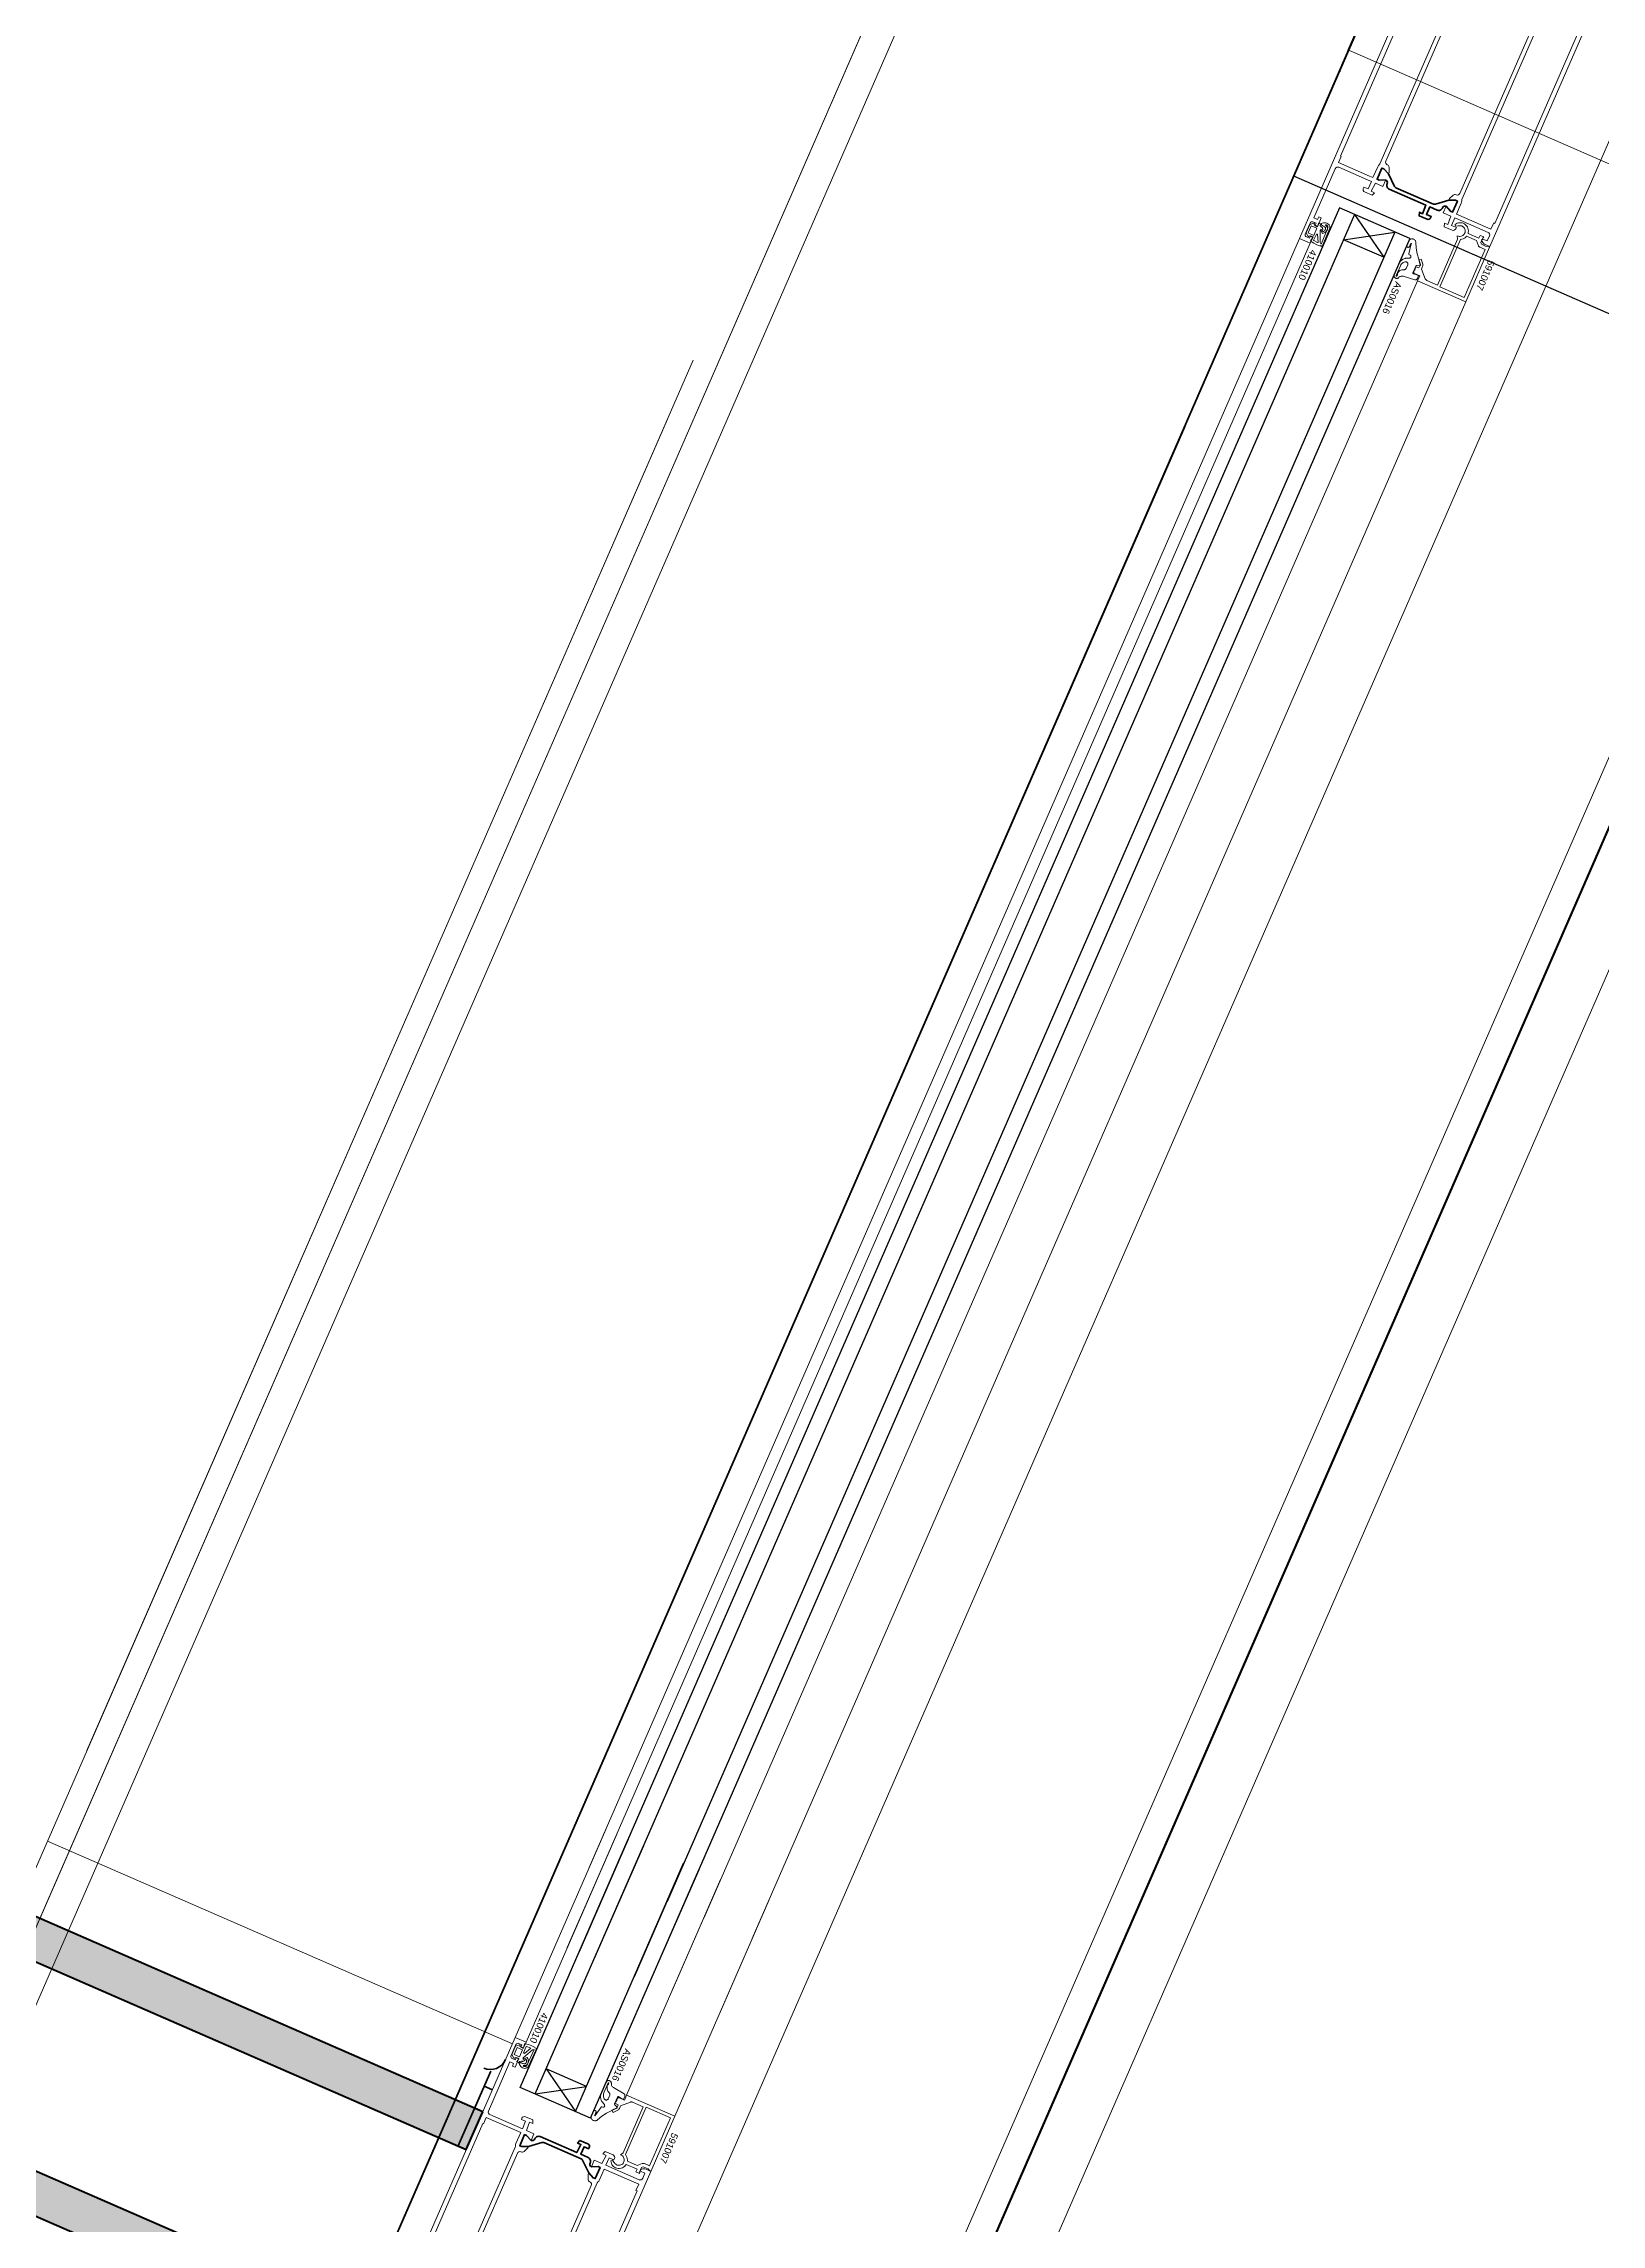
# Model space of a CAD drawing. Header units: millimetres. Extents: x -37281 to 954596, y -59787 to 956680.
# Drawn here: x 872816 to 873383, y -7704 to -6910 of the extents above; entities that cross this region are included whole.
import ezdxf
from ezdxf.enums import TextEntityAlignment as Align

# ---------------------------------------------------------------- set-up
doc = ezdxf.new("R2010")
doc.units = ezdxf.units.MM
doc.header["$MEASUREMENT"] = 0
doc.linetypes.add('Dot & Dashed', pattern=[670.277762, 352.777767, -176.388884, 0, -141.111112])
doc.linetypes.add('Double Dashed', pattern=[1093.611073, 529.166651, -211.666656, 141.111112, -211.666656])
for name, color, linetype, lineweight in [('0_Pen_No__2', 8, 'Continuous', 15), ('0_Pen_No__5', 7, 'Continuous', 25), ('0_Pen_No__6', 7, 'Continuous', 35), ('0_Pen_No__7', 7, 'Continuous', 35), ('0_Pen_No__9', 7, 'Continuous', 13), ('New_A-20-M_Floor_Slab_Pen_No__89', 8, 'Continuous', 20), ('New_A-20-M_Roof_Pen_No__93', 8, 'Continuous', 13), ('New_A-25-M_Curtain_Wall_Pen_No__90', 8, 'Continuous', 20), ('New_A-25-M_Wall_Ext_Pen_No__87', 8, 'Continuous', 20), ('New_ArchiCAD Windows_Pen_No__1', 7, 'Continuous', 13), ('New_ArchiCAD Windows_Pen_No__3', 7, 'Continuous', 18), ('New_ArchiCAD Zone Stamps_Pen_No__9', 7, 'Continuous', 13)]:
    doc.layers.add(name, color=color, linetype=linetype, lineweight=lineweight)
for name, color, linetype, lineweight, true_color in [('0_Pen_No__241', 7, 'Continuous', 13, 0xc30c20), ('0_Pen_No__40', 7, 'Continuous', 35, 0x2a2a2a), ('A-15-MG_Structural_Grid_Pen_No__163', 7, 'Continuous', 0, 0x750077), ('A-25-M_Wall_Int_Pen_No__107', 7, 'Continuous', 15, 0xa6a6a6), ('A-25-M_Wall_Int_Pen_No__27', 7, 'Continuous', 50, 0x2a2a2a), ('New_A-15-MG_Structural_Grid_Phase_2_Pen_No__222', 7, 'Continuous', 13, 0x65af33), ('New_A-25-M_Curtain_Wall_Pen_No__69', 7, 'Continuous', 20, 0x606060), ('New_A-35-M_FFE-Zone_Pen_No__74', 7, 'Continuous', 20, 0x606060), ('New_ArchiCAD Windows_Pen_No__23', 7, 'Continuous', 30, 0x2a2a2a)]:
    doc.layers.add(name, color=color, linetype=linetype, lineweight=lineweight, true_color=true_color)
for name, color, linetype in [('A-15-MG_Structural_Grid', 7, 'Continuous'), ('A-25-M_Wall_Int', 7, 'Continuous'), ('New_A-15-MG_Structural_Grid_Phase_2', 7, 'Continuous'), ('New_A-20-M_Floor_Slab', 7, 'Continuous'), ('New_A-20-M_Roof', 7, 'Continuous'), ('New_A-25-M_Curtain_Wall', 7, 'Continuous'), ('New_A-25-M_Wall_Ext', 7, 'Continuous'), ('New_A-35-M_FFE-Zone', 7, 'Continuous'), ('New_ArchiCAD Windows', 7, 'Continuous')]:
    doc.layers.add(name, color=color, linetype=linetype)
doc.styles.add('GENERATED_STYLE_2', font='')
doc.styles.add('GENERATED_STYLE_3', font='')
doc.styles.add('GENERATED_STYLE_4', font='')
doc.styles.get('GENERATED_STYLE_2').set_extended_font_data('Arial', bold=True)
doc.styles.get('GENERATED_STYLE_3').set_extended_font_data('Arial')
doc.styles.get('GENERATED_STYLE_4').set_extended_font_data('Swis721 BT')

# ---------------------------------------------------------------- blocks, each defined once
blk = doc.blocks.new('Wall_243_2', base_point=(874395.1, -4631.3))
at = {"layer": 'New_A-25-M_Wall_Ext_Pen_No__87', "linetype": 'Continuous', "flags": 128}
for points in [[(874303.43, -4591.33), (866444.97, -22613.27)], [(866536.64, -22653.24), (874395.1, -4631.3)]]:
    blk.add_lwpolyline(points, dxfattribs=at)
blk = doc.blocks.new('Wall_245_2', base_point=(874285.09, -4632.6))
at = {"layer": 'New_A-25-M_Wall_Ext_Pen_No__87', "linetype": 'Continuous', "flags": 128}
for points in [[(874133.84, -4566.65), (872224.02, -8946.49)], [(869174.27, -16353.33), (874285.09, -4632.6)]]:
    blk.add_lwpolyline(points, dxfattribs=at)
blk = doc.blocks.new('Single Office_INB 2115_77_2', base_point=(872360.27, -4933.21))
at = {"layer": 'New_A-35-M_FFE-Zone_Pen_No__74', "linetype": 'Continuous'}
blk.add_line((872814.28, -7592.83), (874151.79, -4525.48), dxfattribs=at)
at = {"layer": 'New_ArchiCAD Zone Stamps_Pen_No__9'}
for tag, height, style, p in [('ROOM_NAME', 250, 'GENERATED_STYLE_2', (870650.23, -3992.94)), ('zoneNameLine2', 250, 'GENERATED_STYLE_2', (870461.8, -4425.07)), ('ROOM_NUMBER', 200, 'GENERATED_STYLE_3', (870273.37, -4845.78)), ('measuredAreaCode', 200, 'GENERATED_STYLE_3', (870116.34, -5205.89)), ('DUMMY_649', 200, 'GENERATED_STYLE_3', (870423.74, -5339.93)), ('DUMMY_650', 200, 'GENERATED_STYLE_3', (870913.08, -5553.31)), ('DUMMY_651', 133.33, 'GENERATED_STYLE_3', (871192.37, -5659.86))]:
    blk.add_attdef(tag, text='', height=height, rotation=336.44041, dxfattribs=dict(at, style=style)).set_placement(p, align=Align.TOP_LEFT)
blk = doc.blocks.new('Slab_14_2', base_point=(829422.85, -33019.01))
at = {"layer": 'New_A-20-M_Floor_Slab_Pen_No__89', "linetype": 'Continuous', "flags": 128}
blk.add_lwpolyline([(875235.59, -26822.78), (866165.91, -22867.95), (874174.16, -4502.51), (868527.24, -2040.17), (868435.45, -2000.14), (866447.92, -6558.18), (861160.52, -4252.62), (853558.92, -11326.43), (853176.07, -10915.01), (829422.85, -33019.01)], dxfattribs=at)
blk = doc.blocks.new('Slab_18_2', base_point=(875235.59, -26822.78))
at = {"layer": 'New_A-20-M_Floor_Slab_Pen_No__89', "linetype": 'Continuous', "flags": 128}
blk.add_lwpolyline([(875235.59, -26822.78), (866165.91, -22867.95), (874174.16, -4502.51), (883243.83, -8457.33)], close=True, dxfattribs=at)
blk = doc.blocks.new('Double Window 19_7')
at = {"layer": 'New_ArchiCAD Windows_Pen_No__1', "linetype": 'Continuous'}
for p, q in [((-700, -0.5), (-700, 0)), ((-700, -190), (-700, -0.5))]:
    blk.add_line(p, q, dxfattribs=at)
at = {"layer": 'New_ArchiCAD Windows_Pen_No__23', "linetype": 'Continuous'}
blk.add_line((-700, 0), (-625, 0), dxfattribs=at)
blk = doc.blocks.new('Triple Window 19_2')
at = {"layer": 'New_ArchiCAD Windows_Pen_No__1', "linetype": 'Continuous'}
for p, q in [((-1175, -0.5), (-1175, 0)), ((-1175, -190), (-1175, -0.5))]:
    blk.add_line(p, q, dxfattribs=at)
at = {"layer": 'New_ArchiCAD Windows_Pen_No__23', "linetype": 'Continuous'}
for p, q in [((-1175, 0), (-1125, 0)), ((-1125, 0), (-1125, -190))]:
    blk.add_line(p, q, dxfattribs=at)
at = {"layer": 'New_ArchiCAD Windows_Pen_No__3', "linetype": 'Continuous'}
for p, q in [((-1175, 165), (1175, 165)), ((-1125, 0), (-268, 0)), ((-268, -190), (-1125, -190)), ((-1175, -200), (1175, -200))]:
    blk.add_line(p, q, dxfattribs=at)
blk = doc.blocks.new('Wall_353_2', base_point=(874468.42, -4712.54))
at = {"layer": 'New_ArchiCAD Windows', "color": 251, "linetype": 'Continuous', "lineweight": 20, "true_color": 0x606060, "zscale": 1000, "rotation": 66.44041158399281}
blk.add_blockref('Double Window 19_7', (873570.9, -6270.46), dxfattribs=at)
at = {"layer": 'New_ArchiCAD Windows', "color": 251, "linetype": 'Continuous', "lineweight": 20, "true_color": 0x606060, "xscale": -1, "zscale": 1000, "rotation": 66.44041158399281}
blk.add_blockref('Triple Window 19_2', (872821.46, -7989.17), dxfattribs=at)
blk = doc.blocks.new('Wall_451_2', base_point=(872806.32, -7589.36))
at = {"layer": 'A-25-M_Wall_Int_Pen_No__107', "linetype": 'Continuous'}
blk.add_hatch(color=256, dxfattribs=at).paths.add_polyline_path([(872800.32, -7603.11), (872969.73, -7676.98), (872975.73, -7663.23), (872806.32, -7589.36)])
at = {"layer": 'A-25-M_Wall_Int_Pen_No__27', "linetype": 'Continuous', "flags": 128}
for points in [[(872975.73, -7663.23), (872806.32, -7589.36)], [(872800.32, -7603.11), (872969.73, -7676.98)], [(872969.73, -7676.98), (872975.73, -7663.23)]]:
    blk.add_lwpolyline(points, dxfattribs=at)
blk = doc.blocks.new('Wall_452_2', base_point=(872766.35, -7681.02))
at = {"layer": 'A-25-M_Wall_Int_Pen_No__107', "linetype": 'Continuous'}
blk.add_hatch(color=256, dxfattribs=at).paths.add_polyline_path([(872766.35, -7681.02), (872935.76, -7754.89), (872941.75, -7741.14), (872772.34, -7667.27)])
at = {"layer": 'A-25-M_Wall_Int_Pen_No__27', "linetype": 'Continuous', "flags": 128}
for points in [[(872772.34, -7667.27), (872766.35, -7681.02)], [(872941.75, -7741.14), (872772.34, -7667.27)], [(872766.35, -7681.02), (872935.76, -7754.89)], [(872935.76, -7754.89), (872941.75, -7741.14)]]:
    blk.add_lwpolyline(points, dxfattribs=at)
blk = doc.blocks.new('Morph_2_2', base_point=(864302.5, 0))
at = {"layer": 'New_A-20-M_Roof_Pen_No__93', "linetype": 'Continuous', "flags": 128}
blk.add_lwpolyline([(866367.03, -22792.01), (874315.32, -4564.06)], dxfattribs=at)
blk = doc.blocks.new('Standard grid marker')
at = {"layer": 'A-15-MG_Structural_Grid_Pen_No__163', "linetype": 'Double Dashed'}
for p, q in [((1000, 0), (29725.95, 0)), ((29725.95, 0), (30725.95, 0))]:
    blk.add_line(p, q, dxfattribs=at)
blk.add_point((29725.95, 0), dxfattribs=at)
blk.add_point((29725.95, 0), dxfattribs=at)
at = {"layer": 'A-15-MG_Structural_Grid_Pen_No__163', "style": 'GENERATED_STYLE_4'}
for tag, p in [('AC_MarkerText_1_0', (-500, 41.18)), ('AC_MarkerText_1_1', (31225.95, 41.18))]:
    blk.add_attdef(tag, text='', height=350, rotation=90, dxfattribs=at).set_placement(p, align=Align.MIDDLE_CENTER)
blk = doc.blocks.new('Beam_8_2', base_point=(874303.43, -4591.33))
at = {"layer": 'New_A-25-M_Curtain_Wall_Pen_No__69', "linetype": 'Dot & Dashed'}
blk.add_line((874303.43, -4591.33), (866444.97, -22613.27), dxfattribs=at)
at = {"layer": 'New_A-25-M_Curtain_Wall_Pen_No__90', "linetype": 'Continuous'}
for p, q in [((874303.43, -4591.33), (866444.97, -22613.27)), ((874505.7, -4679.52), (866647.24, -22701.46))]:
    blk.add_line(p, q, dxfattribs=at)
blk = doc.blocks.new('Standard grid marker_19')
at = {"layer": 'New_A-15-MG_Structural_Grid_Phase_2_Pen_No__222', "linetype": 'Double Dashed'}
blk.add_line((948.58, 0), (36650.52, 0), dxfattribs=at)
at = {"layer": 'New_A-15-MG_Structural_Grid_Phase_2_Pen_No__222', "style": 'GENERATED_STYLE_4'}
for tag, p in [('AC_MarkerText_1_0', (-500, -588.26)), ('AC_MarkerText_1_1', (38099.1, -588.26))]:
    blk.add_attdef(tag, text='', height=350, rotation=90, dxfattribs=at).set_placement(p, align=Align.MIDDLE_CENTER)

msp = doc.modelspace()

# ---------------------------------------------------------------- linework, layer by layer
at = {"layer": '0_Pen_No__2', "linetype": 'Continuous', "flags": 128}
for points in [[(873338.07, -6876.3), (873304.81, -6952.57, 0.414214), (873305.33, -6953.88), (873305.38, -6953.9, -0.294108), (873305.98, -6954.81), (873306.01, -6956.58), (873305.73, -6957.22), (873304.11, -6955.42), (873303.38, -6955.1), (873301.62, -6959.14), (873302.35, -6959.46), (873304.77, -6959.42), (873303.73, -6961.8), (873300.98, -6960.6), (873299.46, -6963.54), (873300.66, -6964.06), (873299.78, -6964.99), (873297.07, -6963.81, -0.414214), (873296.56, -6962.49), (873296.76, -6962.03), (873298.31, -6962.71), (873299.51, -6959.96), (873298.1, -6959.35), (873287.69, -6954.81, 0.414214), (873286.37, -6955.33), (873278.58, -6973.2), (873279.95, -6973.8), (873280.35, -6972.88), (873281.27, -6973.28), (873279.87, -6976.49), (873278.95, -6976.09), (873279.35, -6975.17), (873278.25, -6974.69, 0.414214), (873277.2, -6975.11), (873275.44, -6979.14, 0.414214), (873275.86, -6980.19), (873276.96, -6980.67), (873277.36, -6979.76), (873278.27, -6980.16), (873277.27, -6982.45), (873273.33, -6980.73), (873337.28, -6834.07)], [(873365.02, -6888.05), (873331.76, -6964.32, -0.414214), (873330.45, -6964.83), (873330.39, -6964.81, 0.294108), (873329.33, -6964.99), (873328.01, -6966.17), (873327.73, -6966.81), (873330.14, -6966.78), (873330.88, -6967.1), (873329.12, -6971.13), (873328.39, -6970.81), (873326.77, -6969.01), (873325.73, -6971.4), (873328.48, -6972.6), (873327.36, -6975.71), (873326.17, -6975.19), (873326.09, -6976.46), (873328.97, -6977.72, 0.414214), (873330.29, -6977.2), (873330.49, -6976.74), (873328.75, -6975.98), (873329.95, -6973.23), (873330.84, -6973.63), (873342.05, -6978.51, -0.414214), (873342.56, -6979.83), (873341.76, -6981.66), (873340.11, -6980.94), (873339.71, -6981.33), (873339.92, -6981.85, 0.198912), (873340.98, -6982.96), (873342.72, -6983.71), (873386.69, -6882.88)], [(873332.45, -6966.98, -0.112281), (873332.54, -6966.54), (873367.18, -6887.11, -0.112281), (873367.44, -6886.75, 0.112281), (873367.98, -6886.02), (873369.72, -6882.03), (873382.27, -6887.5), (873381.28, -6889.8), (873381.73, -6890), (873344.56, -6975.24), (873344.1, -6975.04), (873343.1, -6977.34), (873331.42, -6972.24)], [(873331.42, -6972.24), (873330.55, -6971.86), (873332.28, -6967.87, 0.112281), (873332.45, -6966.98)], [(872923.59, -7782.79), (872987.54, -7636.13), (872991.49, -7637.85), (872990.49, -7640.14), (872989.57, -7639.74), (872989.97, -7638.83), (872988.87, -7638.35, 0.414214), (872987.82, -7638.76), (872986.06, -7642.79, 0.414214), (872986.47, -7643.85), (872987.57, -7644.33), (872987.97, -7643.41), (872988.89, -7643.81), (872987.49, -7647.02), (872986.57, -7646.62), (872986.97, -7645.7), (872985.6, -7645.1), (872977.8, -7662.98, 0.414214), (872978.32, -7664.29), (872990.14, -7669.45), (872991.34, -7666.7), (872989.78, -7666.02), (872989.98, -7665.56, -0.414214), (872991.3, -7665.04), (872994, -7666.22), (872993.92, -7667.5), (872992.73, -7666.97), (872991.61, -7670.09), (872994.36, -7671.29), (872993.32, -7673.67), (872991.7, -7671.87), (872990.97, -7671.55), (872989.21, -7675.59), (872989.95, -7675.91), (872992.36, -7675.87), (872992.08, -7676.51), (872990.76, -7677.7, -0.294108), (872989.7, -7677.87), (872989.64, -7677.85, 0.414214), (872988.33, -7678.37), (872955.07, -7754.63, 0.414214)], [(872992.98, -7785.78), (873036.95, -7684.95), (873035.21, -7684.19, 0.198912), (873033.68, -7684.16), (873033.15, -7684.37), (873033.14, -7684.92), (873034.79, -7685.64), (873033.99, -7687.48, -0.414214), (873032.68, -7687.99), (873020.58, -7682.72), (873021.78, -7679.97), (873023.52, -7680.73), (873023.72, -7680.27, 0.414214), (873023.2, -7678.95), (873020.31, -7677.69), (873019.43, -7678.62), (873020.63, -7679.14), (873019.11, -7682.08), (873016.36, -7680.88), (873015.32, -7683.26), (873017.74, -7683.23), (873018.47, -7683.54), (873016.71, -7687.58), (873015.98, -7687.26), (873014.36, -7685.46), (873014.08, -7686.1), (873014.11, -7687.88, 0.294108), (873014.71, -7688.78), (873014.76, -7688.8, -0.414214), (873015.28, -7690.12), (872982.02, -7766.38, -0.414214)], [(872982.71, -7769.04, -0.112281), (872982.8, -7768.61), (873017.44, -7689.17, -0.112281), (873017.7, -7688.81, 0.112281), (873018.24, -7688.08), (873019.98, -7684.09), (873032.53, -7689.57), (873031.54, -7691.86), (873031.99, -7692.06), (872994.82, -7777.31), (872994.36, -7777.11), (872993.36, -7779.4), (872981.68, -7774.31)]]:
    msp.add_lwpolyline(points, format="xyb", dxfattribs=at)
for points in [[(873298.78, -6958.01), (873300.11, -6958.59), (873301.85, -6954.6, -0.112281), (873302.39, -6953.87, 0.112281), (873302.65, -6953.51), (873337.29, -6874.07, 0.112281), (873337.38, -6873.64, -0.112281), (873337.55, -6872.75), (873339.28, -6868.76), (873326.73, -6863.28), (873325.73, -6865.57), (873325.45, -6865.45), (873288.28, -6950.7), (873288.55, -6950.82), (873287.55, -6953.11)], [(872949.04, -7760.07), (872950.37, -7760.65), (872952.11, -7756.67, -0.112281), (872952.65, -7755.93, 0.112281), (872952.91, -7755.58), (872987.55, -7676.14, 0.112281), (872987.64, -7675.7, -0.112281), (872987.81, -7674.81), (872989.54, -7670.82), (872976.99, -7665.35), (872975.99, -7667.64), (872975.71, -7667.52), (872938.54, -7752.77), (872938.81, -7752.89), (872937.82, -7755.18)]]:
    msp.add_lwpolyline(points, format="xyb", close=True, dxfattribs=at)
for points in [[(873330.2, -6976.22), (873330, -6975.69), (873330.37, -6975.42), (873330.78, -6975.21), (873331.22, -6975.07), (873331.67, -6974.99), (873332.13, -6974.99), (873332.58, -6975.05), (873333.02, -6975.19), (873333.47, -6975.43), (873333.88, -6975.74), (873334.22, -6976.11), (873334.5, -6976.54), (873334.71, -6977.01), (873334.84, -6977.5), (873334.88, -6978.01), (873334.84, -6978.52), (873334.78, -6978.9), (873338.73, -6980.62), (873339.17, -6979.61), (873340.45, -6980.17), (873340.29, -6980.54), (873340.11, -6980.46), (873339.35, -6982.2), (873339.61, -6982.86), (873341.4, -6983.64), (873342.31, -6983.53), (873342.62, -6983.95), (873333.94, -7003.84), (873316.35, -6996.17), (873317.14, -6994.34), (873315.04, -6993.42), (873314.98, -6992.53), (873315.12, -6992.43), (873315.23, -6992.32), (873315.33, -6992.19), (873315.4, -6992.04), (873315.45, -6991.89), (873315.48, -6991.72), (873315.47, -6991.56), (873315.44, -6991.4), (873315.85, -6991.05), (873316.86, -6991.49), (873317.32, -6990.43), (873316.76, -6988.52), (873317.71, -6988.23), (873318.18, -6989.8), (873318.24, -6990.07), (873318.26, -6990.35), (873318.24, -6990.63), (873318.18, -6990.9), (873318.09, -6991.17), (873317.78, -6991.89), (873319.18, -6995.45), (873319.25, -6995.59), (873319.34, -6995.72), (873319.45, -6995.84), (873319.58, -6995.93), (873319.72, -6996), (873323.64, -6997.71)], [(873323.64, -6997.71), (873330.95, -6980.94), (873330.82, -6979.78), (873331.25, -6979.9), (873331.58, -6979.97), (873331.91, -6979.97), (873332.24, -6979.92), (873332.56, -6979.82), (873332.85, -6979.66), (873333.11, -6979.46), (873333.34, -6979.21), (873333.51, -6978.93), (873333.64, -6978.62), (873333.71, -6978.29), (873333.73, -6977.96), (873333.69, -6977.63), (873333.6, -6977.31), (873333.45, -6977.01), (873333.25, -6976.74), (873333.01, -6976.51), (873332.73, -6976.33), (873332.43, -6976.19), (873332.11, -6976.11), (873331.78, -6976.08), (873331.44, -6976.11), (873331.12, -6976.19), (873330.2, -6976.22)], [(873022.94, -7680.88), (873022.41, -7681.09), (873022.47, -7681.54), (873022.59, -7681.98), (873022.79, -7682.4), (873023.04, -7682.78), (873023.35, -7683.12), (873023.7, -7683.41), (873024.1, -7683.64), (873024.58, -7683.81), (873025.09, -7683.89), (873025.6, -7683.89), (873026.1, -7683.81), (873026.58, -7683.64), (873027.03, -7683.4), (873027.43, -7683.09), (873027.78, -7682.71), (873028.02, -7682.41), (873031.96, -7684.13), (873031.52, -7685.13), (873032.81, -7685.69), (873032.97, -7685.33), (873032.78, -7685.25), (873033.54, -7683.51), (873034.2, -7683.25), (873035.99, -7684.03), (873036.54, -7684.77), (873037.05, -7684.71), (873045.73, -7664.82), (873028.13, -7657.14), (873027.33, -7658.98), (873025.22, -7658.06), (873024.53, -7658.63), (873024.55, -7658.79), (873024.55, -7658.95), (873024.52, -7659.11), (873024.46, -7659.26), (873024.38, -7659.41), (873024.28, -7659.53), (873024.16, -7659.64), (873024.02, -7659.73), (873024.04, -7660.27), (873025.05, -7660.71), (873024.59, -7661.76), (873022.8, -7662.65), (873023.24, -7663.55), (873024.71, -7662.82), (873024.95, -7662.68), (873025.16, -7662.51), (873025.36, -7662.3), (873025.52, -7662.08), (873025.65, -7661.83), (873025.96, -7661.11), (873029.53, -7659.71), (873029.68, -7659.66), (873029.84, -7659.64), (873029.99, -7659.65), (873030.15, -7659.68), (873030.3, -7659.73), (873034.22, -7661.44)], [(873034.22, -7661.44), (873026.91, -7678.21), (873025.97, -7678.9), (873026.35, -7679.13), (873026.62, -7679.33), (873026.85, -7679.57), (873027.04, -7679.85), (873027.18, -7680.15), (873027.26, -7680.47), (873027.29, -7680.8), (873027.26, -7681.14), (873027.18, -7681.46), (873027.04, -7681.76), (873026.85, -7682.04), (873026.62, -7682.28), (873026.35, -7682.47), (873026.05, -7682.62), (873025.73, -7682.71), (873025.4, -7682.75), (873025.06, -7682.73), (873024.74, -7682.66), (873024.43, -7682.53), (873024.15, -7682.35), (873023.9, -7682.12), (873023.7, -7681.86), (873023.54, -7681.56), (873022.94, -7680.88)]]:
    msp.add_lwpolyline(points, dxfattribs=at)
for points in [[(873324.43, -6998.39), (873333.32, -7002.26), (873340.96, -6984.76), (873339.05, -6983.92), (873338.91, -6983.85), (873338.79, -6983.76), (873338.68, -6983.64), (873338.59, -6983.51), (873338.52, -6983.37), (873337.79, -6981.52), (873334.21, -6979.96), (873333.85, -6980.34), (873333.44, -6980.65), (873332.97, -6980.89), (873332.48, -6981.05), (873331.96, -6981.12)], [(873035.26, -7661.56), (873044.15, -7665.44), (873036.51, -7682.95), (873034.6, -7682.11), (873034.46, -7682.06), (873034.3, -7682.04), (873034.14, -7682.03), (873033.99, -7682.05), (873033.84, -7682.1), (873031.99, -7682.83), (873028.4, -7681.27), (873028.44, -7680.75), (873028.39, -7680.23), (873028.25, -7679.73), (873028.02, -7679.25), (873027.73, -7678.83)]]:
    msp.add_lwpolyline(points, close=True, dxfattribs=at)
at = {"layer": '0_Pen_No__241', "linetype": 'Continuous'}
msp.add_line((872817.11, -7564.61), (872986.52, -7638.48), dxfattribs=at)
at = {"layer": '0_Pen_No__40', "linetype": 'Continuous'}
for p, q in [((874037.86, -5700.74), (866899.19, -22071.98)), ((872978.61, -7648.45), (872966.62, -7675.95)), ((872979.21, -7655.25), (872976.21, -7653.95))]:
    msp.add_line(p, q, dxfattribs=at)
msp.add_arc((872978.5, -7641.85), 6, 246.44041, 336.44041, dxfattribs=at)
at = {"layer": '0_Pen_No__5', "linetype": 'Continuous'}
for p, q in [((873287.88, -6969.62), (873022.69, -7577.78)), ((873293.38, -6972.02), (873028.19, -7580.18)), ((873313.55, -6980.81), (873287.88, -6969.62)), ((873293.38, -6972.02), (873304.05, -6987.58)), ((873308.05, -6978.41), (873042.86, -7586.58)), ((873313.55, -6980.81), (873048.36, -7588.98)), ((873289.39, -6981.19), (873308.05, -6978.41)), ((873304.05, -6987.58), (873289.39, -6981.19)), ((872989.31, -7654.35), (873028.74, -7563.93)), ((872994.81, -7656.75), (873034.24, -7566.32)), ((873028.74, -7563.93), (873010.72, -7605.24)), ((873034.24, -7566.32), (873016.22, -7607.63)), ((873009.47, -7663.15), (873048.9, -7572.72)), ((873014.97, -7665.55), (873054.4, -7575.12)), ((873048.9, -7572.72), (873030.89, -7614.03)), ((873054.4, -7575.12), (873036.39, -7616.43)), ((873013.47, -7653.98), (872998.8, -7647.59)), ((872998.8, -7647.59), (873009.47, -7663.15)), ((873014.97, -7665.55), (872989.31, -7654.35)), ((872994.81, -7656.75), (873013.47, -7653.98))]:
    msp.add_line(p, q, dxfattribs=at)
at = {"layer": '0_Pen_No__6', "linetype": 'Continuous', "flags": 128}
for points in [[(873305.29, -6960.74, 0.414214), (873304.77, -6959.42), (873302.35, -6959.46), (873301.62, -6959.14), (873303.38, -6955.1), (873304.11, -6955.42), (873305.74, -6957.2), (873307.99, -6961.77, 0.176327), (873308.49, -6962.24), (873322.17, -6968.21, 0.176327), (873322.85, -6968.25), (873327.74, -6966.79), (873330.14, -6966.78), (873330.88, -6967.1), (873329.12, -6971.13), (873328.39, -6970.81), (873326.77, -6969.01, 0.414214), (873325.45, -6969.53), (873325.41, -6969.62, -0.414214), (873323.44, -6970.4), (873320.78, -6969.24), (873319.58, -6971.99), (873321.32, -6972.75), (873321.12, -6973.21, -0.414214), (873319.81, -6973.72), (873316.92, -6972.46), (873317, -6971.19), (873318.2, -6971.71), (873319.31, -6968.6), (873306.02, -6962.8, -0.414214), (873305.25, -6960.83)], [(873014.35, -7685.48), (873015.98, -7687.26), (873016.71, -7687.58), (873018.47, -7683.54), (873017.74, -7683.23), (873015.32, -7683.26, -0.414214), (873014.8, -7681.95), (873014.84, -7681.85, 0.414214), (873014.07, -7679.88), (873011.41, -7678.72), (873012.61, -7675.97), (873014.35, -7676.73), (873014.55, -7676.27, 0.414214), (873014.03, -7674.96), (873011.15, -7673.7), (873010.27, -7674.62), (873011.46, -7675.14), (873009.94, -7678.08), (872996.65, -7672.29, 0.414214), (872994.68, -7673.06), (872994.64, -7673.15, -0.414214), (872993.32, -7673.67), (872991.7, -7671.87), (872990.97, -7671.55), (872989.21, -7675.59), (872989.95, -7675.91), (872992.35, -7675.89), (872997.24, -7674.43, -0.176327), (872997.92, -7674.47), (873011.6, -7680.44, -0.176327), (873012.1, -7680.91)]]:
    msp.add_lwpolyline(points, format="xyb", close=True, dxfattribs=at)
at = {"layer": '0_Pen_No__9', "linetype": 'Continuous'}
for p, q in [((873273.33, -6980.73), (873014.54, -7574.23)), ((873277.27, -6982.45), (873018.48, -7575.95)), ((873316.35, -6996.17), (873056.34, -7592.45)), ((873333.94, -7003.84), (873073.94, -7600.13)), ((872987.54, -7636.13), (873020.58, -7560.37)), ((872991.49, -7637.85), (873024.52, -7562.09)), ((873024.52, -7562.09), (873006.51, -7603.4)), ((873028.13, -7657.14), (873062.38, -7578.6)), ((873062.38, -7578.6), (873044.37, -7619.91)), ((873045.73, -7664.82), (873079.98, -7586.27)), ((873079.98, -7586.27), (873061.96, -7627.58))]:
    msp.add_line(p, q, dxfattribs=at)
at = {"layer": '0_Pen_No__9', "linetype": 'Continuous', "flags": 128}
for points in [[(873284.28, -6977.18), (873281.87, -6983.06), (873281.59, -6983.62), (873281.03, -6983.35), (873280.96, -6983.51), (873280.79, -6983.46), (873279.64, -6983.05), (873278.55, -6982.5), (873277.55, -6981.82), (873277.32, -6981.64), (873278.22, -6980.35), (873276.91, -6979.78), (873276.79, -6980.06), (873276.43, -6980.07), (873275.75, -6978.7), (873277.08, -6975.63), (873278.55, -6975.2), (873278.79, -6975.47), (873278.67, -6975.75), (873279.98, -6976.32), (873280.22, -6975.21), (873281, -6975.37), (873280.87, -6976), (873281.22, -6976.51), (873281.34, -6976.56), (873281.44, -6976.62), (873281.53, -6976.7), (873281.61, -6976.79), (873281.67, -6976.89), (873281.72, -6977), (873281.75, -6977.12), (873281.79, -6977.29), (873281.81, -6977.47), (873281.79, -6977.65), (873281.75, -6977.82), (873281.68, -6977.99), (873281.93, -6978.27), (873282.13, -6978.18), (873282.32, -6978.05), (873282.49, -6977.9), (873282.63, -6977.73), (873282.74, -6977.53), (873282.82, -6977.32), (873282.84, -6977.18), (873282.84, -6977.05), (873282.81, -6976.92), (873282.76, -6976.79), (873282.68, -6976.68), (873282.59, -6976.58), (873282.49, -6976.49), (873282.31, -6976.34), (873282.11, -6976.21), (873281.89, -6976.11), (873281.66, -6976.05), (873281.42, -6976.02), (873281.23, -6975.31), (873281.62, -6975.15), (873282.03, -6975.05), (873282.44, -6975.02), (873282.86, -6975.07), (873283.26, -6975.18), (873283.64, -6975.37), (873283.98, -6975.61), (873284.13, -6975.8), (873284.25, -6976.01), (873284.34, -6976.24), (873284.38, -6976.47), (873284.39, -6976.71), (873284.36, -6976.95)], [(873281.38, -6982.54), (873283.69, -6976.82), (873283.7, -6976.68), (873283.69, -6976.53), (873283.66, -6976.39), (873283.6, -6976.26), (873283.53, -6976.13), (873283.43, -6976.02), (873283.32, -6975.93), (873283.19, -6975.86), (873283.06, -6975.81), (873282.92, -6975.78), (873282.85, -6975.93), (873283.04, -6976.08), (873283.2, -6976.26), (873283.33, -6976.45), (873283.43, -6976.67), (873283.49, -6976.9), (873283.51, -6977.14), (873283.49, -6977.37), (873283.36, -6977.71), (873283.18, -6978.02), (873282.96, -6978.3), (873282.69, -6978.53), (873282.38, -6978.72), (873282.05, -6978.86), (873281.7, -6978.95), (873281.08, -6977.83), (873281.3, -6977.61), (873281.19, -6977.31), (873280.84, -6977.79), (873280.9, -6982.25), (873281.12, -6982.72), (873281.31, -6982.71)], [(873278.51, -6979.61), (873276.49, -6978.73), (873277.61, -6976.16), (873279.63, -6977.04)], [(873278.6, -6981.47), (873278.49, -6981.4), (873279.48, -6979.14), (873279.86, -6979.2), (873280.1, -6982.27), (873279.87, -6982.17)], [(873315.4, -6995.82), (873315.53, -6995.83), (873315.66, -6995.82), (873315.79, -6995.79), (873315.91, -6995.73), (873316.02, -6995.66), (873316.12, -6995.57), (873316.2, -6995.47), (873316.27, -6995.35), (873316.62, -6994.54), (873316.63, -6994.5), (873316.64, -6994.45), (873316.64, -6994.39), (873316.63, -6994.34), (873316.62, -6994.3), (873316.59, -6994.25), (873316.56, -6994.21), (873316.52, -6994.18), (873316.48, -6994.15), (873316.43, -6994.14), (873314.86, -6993.66), (873314.81, -6993.65), (873314.77, -6993.62), (873314.73, -6993.59), (873314.7, -6993.55), (873314.67, -6993.5), (873314.66, -6993.46), (873314.65, -6993.41), (873314.65, -6993.36), (873314.65, -6993.31), (873314.67, -6993.26), (873315.74, -6990.79), (873315.77, -6990.75), (873315.79, -6990.71), (873315.83, -6990.68), (873315.86, -6990.66), (873315.9, -6990.63), (873315.95, -6990.62), (873315.99, -6990.61), (873316.04, -6990.61), (873317.11, -6990.68), (873317.16, -6990.68), (873317.21, -6990.67), (873317.25, -6990.65), (873317.3, -6990.63), (873317.33, -6990.59), (873317.37, -6990.56), (873317.39, -6990.51), (873317.41, -6990.47), (873317.42, -6990.42), (873317.42, -6990.37), (873317.42, -6990.32), (873317.4, -6990.27), (873316.81, -6988.34), (873316.18, -6986.35), (873315.83, -6984.3), (873315.77, -6982.21), (873315.74, -6981.98), (873315.66, -6981.75), (873315.55, -6981.54), (873315.41, -6981.35), (873315.23, -6981.18), (873315.03, -6981.05), (873314.81, -6980.96), (873314.58, -6980.91), (873314.34, -6980.89), (873314.1, -6980.92), (873313.87, -6980.99), (873313.66, -6981.09), (873313.46, -6981.23), (873313.29, -6981.4), (873312.47, -6983.29), (873312.44, -6983.37), (873312.43, -6983.45), (873312.43, -6983.53), (873312.44, -6983.62), (873312.47, -6983.69), (873312.51, -6983.77), (873312.56, -6983.83), (873312.62, -6983.89), (873312.69, -6983.93), (873312.77, -6983.96), (873312.85, -6983.98), (873312.93, -6983.99), (873313.01, -6983.98), (873313.09, -6983.96), (873313.17, -6983.93), (873313.24, -6983.89), (873313.3, -6983.83), (873313.35, -6983.76), (873313.39, -6983.69), (873313.81, -6982.72), (873313.83, -6982.68), (873313.86, -6982.64), (873313.89, -6982.6), (873313.93, -6982.57), (873313.97, -6982.55), (873314.02, -6982.54), (873314.07, -6982.53), (873314.08, -6982.57), (873314.09, -6982.62), (873314.09, -6982.67), (873314.08, -6982.71), (873313.2, -6986.38), (873313.19, -6986.46), (873313.22, -6986.53), (873313.24, -6986.57), (873313.26, -6986.61), (873313.3, -6986.64), (873313.33, -6986.67), (873313.38, -6986.69), (873313.66, -6986.82), (873313.74, -6986.86), (873313.8, -6986.91), (873313.86, -6986.98), (873313.91, -6987.05), (873313.94, -6987.13), (873313.96, -6987.22), (873313.96, -6987.31), (873313.95, -6987.39), (873313.92, -6987.48), (873313.88, -6987.55), (873313.82, -6987.62), (873313.76, -6987.68), (873313.51, -6987.86), (873313.47, -6987.89), (873313.43, -6987.9), (873313.38, -6987.92), (873313.34, -6987.92), (873311.91, -6987.98), (873311.84, -6987.99), (873311.77, -6988.01), (873311.45, -6988.12), (873310.99, -6988.31), (873310.57, -6988.59), (873310.2, -6988.93), (873309.89, -6989.32), (873309.65, -6989.76), (873307.85, -6993.88), (873307.8, -6994.04), (873307.77, -6994.2), (873307.77, -6994.37), (873307.8, -6994.53), (873307.85, -6994.69), (873307.93, -6994.84), (873308.04, -6994.97), (873308.16, -6995.08), (873308.3, -6995.17), (873308.45, -6995.23), (873308.61, -6995.27), (873308.78, -6995.28), (873308.94, -6995.27), (873309.1, -6995.23), (873309.26, -6995.16), (873309.39, -6995.06), (873309.51, -6994.95), (873309.69, -6994.78), (873309.89, -6994.65), (873310.11, -6994.54), (873310.34, -6994.48), (873310.58, -6994.45), (873310.83, -6994.46), (873311.06, -6994.51)], [(873312.77, -6990.36), (873312.81, -6990.23), (873312.84, -6990.09), (873312.83, -6989.96), (873312.81, -6989.83), (873312.76, -6989.7), (873312.7, -6989.58), (873312.61, -6989.48), (873312.51, -6989.39), (873312.39, -6989.32), (873312.27, -6989.27), (873312.13, -6989.24), (873312, -6989.24), (873311.86, -6989.26), (873311.49, -6989.37), (873311.14, -6989.54), (873310.82, -6989.77), (873310.53, -6990.04), (873310.3, -6990.35), (873310.11, -6990.7), (873308.56, -6994.25), (873308.56, -6994.27), (873308.55, -6994.3), (873308.55, -6994.32), (873308.56, -6994.35), (873308.56, -6994.37), (873308.58, -6994.39), (873308.59, -6994.41), (873308.61, -6994.43), (873308.63, -6994.44), (873308.65, -6994.45), (873308.68, -6994.46), (873308.7, -6994.46), (873308.73, -6994.46), (873308.75, -6994.45), (873308.77, -6994.44), (873308.79, -6994.43), (873308.81, -6994.41), (873308.83, -6994.39), (873308.84, -6994.37), (873308.99, -6994.03), (873309, -6993.99), (873309.01, -6993.94), (873309.01, -6993.9), (873309, -6993.85), (873308.99, -6993.81), (873308.97, -6993.77), (873308.95, -6993.73), (873308.92, -6993.69), (873308.95, -6993.61), (873309.13, -6993.27), (873309.36, -6992.96), (873309.63, -6992.7), (873309.95, -6992.47), (873310.29, -6992.3), (873310.66, -6992.18), (873311.04, -6992.12), (873311.42, -6992.12), (873311.54, -6992.12), (873311.66, -6992.1), (873311.78, -6992.06), (873311.89, -6992), (873311.99, -6991.93), (873312.08, -6991.85), (873312.15, -6991.75), (873312.21, -6991.64)], [(872992.4, -7646.57), (872995.06, -7640.81), (872995.28, -7640.22), (872994.7, -7639.99), (872994.77, -7639.83), (872994.62, -7639.74), (872993.54, -7639.17), (872992.4, -7638.75), (872991.21, -7638.48), (872990.93, -7638.44), (872990.6, -7639.97), (872989.28, -7639.4), (872989.4, -7639.12), (872989.16, -7638.85), (872987.7, -7639.28), (872986.36, -7642.35), (872987.04, -7643.72), (872987.4, -7643.71), (872987.52, -7643.43), (872988.84, -7644), (872988.19, -7644.94), (872988.84, -7645.4), (872989.21, -7644.88), (872989.83, -7644.78), (872989.93, -7644.84), (872990.05, -7644.87), (872990.17, -7644.89), (872990.29, -7644.88), (872990.4, -7644.86), (872990.52, -7644.82), (872990.62, -7644.76), (872990.78, -7644.67), (872990.92, -7644.56), (872991.04, -7644.43), (872991.14, -7644.28), (872991.22, -7644.11), (872991.59, -7644.1), (872991.66, -7644.32), (872991.7, -7644.54), (872991.7, -7644.77), (872991.67, -7644.99), (872991.6, -7645.21), (872991.5, -7645.41), (872991.42, -7645.51), (872991.31, -7645.6), (872991.2, -7645.67), (872991.07, -7645.72), (872990.94, -7645.74), (872990.8, -7645.75), (872990.67, -7645.73), (872990.43, -7645.7), (872990.2, -7645.64), (872989.98, -7645.54), (872989.78, -7645.42), (872989.6, -7645.26), (872988.95, -7645.61), (872989.09, -7646), (872989.3, -7646.37), (872989.56, -7646.69), (872989.88, -7646.97), (872990.24, -7647.18), (872990.63, -7647.34), (872991.04, -7647.42), (872991.28, -7647.4), (872991.52, -7647.35), (872991.74, -7647.25), (872991.94, -7647.13), (872992.12, -7646.97), (872992.28, -7646.78)], [(872990.25, -7640.69), (872988.23, -7639.81), (872987.11, -7642.38), (872989.13, -7643.26)], [(872994.34, -7640.8), (872991.73, -7646.38), (872991.63, -7646.49), (872991.52, -7646.58), (872991.39, -7646.65), (872991.26, -7646.7), (872991.11, -7646.73), (872990.97, -7646.74), (872990.82, -7646.72), (872990.68, -7646.67), (872990.55, -7646.61), (872990.44, -7646.53), (872990.51, -7646.37), (872990.74, -7646.41), (872990.98, -7646.41), (872991.22, -7646.37), (872991.44, -7646.29), (872991.65, -7646.18), (872991.84, -7646.03), (872992, -7645.86), (872992.16, -7645.54), (872992.26, -7645.2), (872992.31, -7644.84), (872992.3, -7644.48), (872992.23, -7644.13), (872992.11, -7643.79), (872991.93, -7643.48), (872990.7, -7643.78), (872990.68, -7644.1), (872990.39, -7644.22), (872990.5, -7643.63), (872993.8, -7640.64), (872994.3, -7640.49), (872994.42, -7640.63)], [(872991.67, -7639.49), (872991.55, -7639.46), (872990.56, -7641.72), (872990.87, -7641.96), (872993.28, -7640.04), (872993.05, -7639.94)], [(873027.22, -7656.69), (873027.32, -7656.78), (873027.4, -7656.88), (873027.47, -7657), (873027.51, -7657.13), (873027.54, -7657.26), (873027.54, -7657.39), (873027.51, -7657.52), (873027.47, -7657.65), (873027.12, -7658.45), (873027.1, -7658.5), (873027.07, -7658.54), (873027.03, -7658.57), (873026.99, -7658.6), (873026.94, -7658.62), (873026.89, -7658.63), (873026.84, -7658.63), (873026.79, -7658.63), (873026.74, -7658.61), (873026.69, -7658.59), (873025.28, -7657.76), (873025.23, -7657.74), (873025.19, -7657.72), (873025.14, -7657.72), (873025.08, -7657.72), (873025.04, -7657.73), (873024.99, -7657.75), (873024.95, -7657.78), (873024.91, -7657.81), (873024.88, -7657.85), (873024.85, -7657.9), (873023.78, -7660.36), (873023.76, -7660.41), (873023.75, -7660.45), (873023.75, -7660.5), (873023.76, -7660.54), (873023.77, -7660.59), (873023.79, -7660.63), (873023.82, -7660.67), (873023.85, -7660.7), (873024.62, -7661.44), (873024.65, -7661.48), (873024.68, -7661.52), (873024.7, -7661.57), (873024.71, -7661.61), (873024.71, -7661.66), (873024.71, -7661.71), (873024.7, -7661.76), (873024.67, -7661.81), (873024.65, -7661.85), (873024.61, -7661.88), (873024.57, -7661.91), (873024.52, -7661.94), (873022.71, -7662.81), (873020.82, -7663.7), (873019.08, -7664.85), (873017.51, -7666.22), (873017.31, -7666.36), (873017.1, -7666.46), (873016.87, -7666.52), (873016.63, -7666.54), (873016.39, -7666.53), (873016.16, -7666.47), (873015.94, -7666.37), (873015.74, -7666.24), (873015.57, -7666.07), (873015.42, -7665.88), (873015.32, -7665.66), (873015.25, -7665.43), (873015.22, -7665.2), (873015.23, -7664.96), (873016.05, -7663.07), (873016.09, -7663), (873016.14, -7662.93), (873016.2, -7662.87), (873016.27, -7662.83), (873016.35, -7662.8), (873016.43, -7662.77), (873016.51, -7662.77), (873016.59, -7662.77), (873016.67, -7662.79), (873016.75, -7662.83), (873016.82, -7662.87), (873016.88, -7662.93), (873016.93, -7662.99), (873016.97, -7663.07), (873017, -7663.14), (873017.01, -7663.23), (873017.01, -7663.31), (873017, -7663.39), (873016.97, -7663.47), (873016.55, -7664.44), (873016.53, -7664.49), (873016.52, -7664.53), (873016.52, -7664.58), (873016.52, -7664.63), (873016.53, -7664.67), (873016.55, -7664.72), (873016.58, -7664.76), (873016.62, -7664.74), (873016.66, -7664.71), (873016.7, -7664.68), (873016.73, -7664.64), (873018.81, -7661.51), (873018.87, -7661.44), (873018.93, -7661.41), (873018.98, -7661.4), (873019.02, -7661.39), (873019.07, -7661.39), (873019.12, -7661.4), (873019.16, -7661.42), (873019.45, -7661.54), (873019.53, -7661.57), (873019.62, -7661.58), (873019.7, -7661.58), (873019.79, -7661.56), (873019.87, -7661.53), (873019.94, -7661.49), (873020.01, -7661.43), (873020.06, -7661.36), (873020.1, -7661.28), (873020.13, -7661.2), (873020.15, -7661.11), (873020.14, -7661.03), (873020.11, -7660.72), (873020.1, -7660.67), (873020.09, -7660.63), (873020.06, -7660.59), (873020.04, -7660.56), (873019.11, -7659.47), (873019.07, -7659.41), (873019.04, -7659.35), (873018.89, -7659.04), (873018.73, -7658.56), (873018.64, -7658.07), (873018.63, -7657.57), (873018.71, -7657.07), (873018.88, -7656.6), (873020.67, -7652.48), (873020.75, -7652.33), (873020.85, -7652.2), (873020.97, -7652.09), (873021.11, -7652), (873021.27, -7651.93), (873021.43, -7651.89), (873021.59, -7651.88), (873021.76, -7651.89), (873021.92, -7651.93), (873022.07, -7652), (873022.21, -7652.09), (873022.33, -7652.2), (873022.43, -7652.33), (873022.51, -7652.48), (873022.56, -7652.64), (873022.59, -7652.8), (873022.58, -7652.97), (873022.58, -7653.21), (873022.62, -7653.45), (873022.69, -7653.68), (873022.8, -7653.9), (873022.95, -7654.09), (873023.12, -7654.26), (873023.32, -7654.4)], [(873021.44, -7658.48), (873021.37, -7658.6), (873021.29, -7658.71), (873021.19, -7658.8), (873021.07, -7658.87), (873020.95, -7658.92), (873020.82, -7658.95), (873020.68, -7658.96), (873020.55, -7658.95), (873020.42, -7658.91), (873020.3, -7658.85), (873020.19, -7658.77), (873020.09, -7658.68), (873020.01, -7658.57), (873019.84, -7658.21), (873019.73, -7657.84), (873019.67, -7657.45), (873019.68, -7657.06), (873019.75, -7656.67), (873019.88, -7656.3), (873021.43, -7652.75), (873021.44, -7652.73), (873021.45, -7652.71), (873021.47, -7652.69), (873021.49, -7652.68), (873021.51, -7652.67), (873021.54, -7652.66), (873021.56, -7652.66), (873021.59, -7652.66), (873021.61, -7652.67), (873021.63, -7652.68), (873021.65, -7652.69), (873021.67, -7652.71), (873021.69, -7652.73), (873021.7, -7652.75), (873021.71, -7652.77), (873021.71, -7652.8), (873021.71, -7652.82), (873021.71, -7652.85), (873021.7, -7652.87), (873021.55, -7653.21), (873021.53, -7653.25), (873021.5, -7653.28), (873021.47, -7653.32), (873021.43, -7653.34), (873021.39, -7653.36), (873021.35, -7653.38), (873021.3, -7653.38), (873021.26, -7653.39), (873021.22, -7653.47), (873021.09, -7653.83), (873021.03, -7654.21), (873021.02, -7654.59), (873021.06, -7654.97), (873021.17, -7655.34), (873021.33, -7655.69), (873021.55, -7656.01), (873021.81, -7656.29), (873021.89, -7656.38), (873021.96, -7656.49), (873022.01, -7656.6), (873022.04, -7656.72), (873022.06, -7656.84), (873022.06, -7656.96), (873022.04, -7657.08), (873021.99, -7657.2)]]:
    msp.add_lwpolyline(points, close=True, dxfattribs=at)

# ---------------------------------------------------------------- block references
at = {"layer": 'A-15-MG_Structural_Grid', "color": 8, "linetype": 'Continuous', "lineweight": 15, "zscale": 1000, "rotation": 246.440411583993}
msp.add_blockref('Standard grid marker', (884817.18, 19955.36), dxfattribs=at)
at = {"layer": 'A-25-M_Wall_Int', "color": 250, "lineweight": 50, "true_color": 0x2a2a2a}
for name, p in [('Wall_451_2', (872806.32, -7589.36)), ('Wall_452_2', (872766.35, -7681.02))]:
    msp.add_blockref(name, p, dxfattribs=at)
at = {"layer": 'New_A-15-MG_Structural_Grid_Phase_2', "color": 8, "linetype": 'Continuous', "lineweight": 15, "zscale": 1000, "rotation": 246.440411583993}
msp.add_blockref('Standard grid marker_19', (876481.97, 840.07), dxfattribs=at)
at = {"layer": 'New_A-20-M_Floor_Slab', "color": 8, "linetype": 'Continuous', "lineweight": 20}
for name, p in [('Slab_14_2', (829422.85, -33019.01)), ('Slab_18_2', (875235.59, -26822.78))]:
    msp.add_blockref(name, p, dxfattribs=at)
at = {"layer": 'New_A-20-M_Roof', "linetype": 'Continuous', "lineweight": 0}
msp.add_blockref('Morph_2_2', (864302.5, 0), dxfattribs=at)
at = {"layer": 'New_A-25-M_Curtain_Wall', "color": 8, "lineweight": 20}
msp.add_blockref('Beam_8_2', (874303.43, -4591.33), dxfattribs=at)
at = {"layer": 'New_A-25-M_Wall_Ext', "color": 250, "lineweight": 50, "true_color": 0x2a2a2a}
for name, p in [('Wall_245_2', (874285.09, -4632.6)), ('Wall_353_2', (874468.42, -4712.54)), ('Wall_243_2', (874395.1, -4631.3))]:
    msp.add_blockref(name, p, dxfattribs=at)
at = {"layer": 'New_A-35-M_FFE-Zone', "linetype": 'Continuous'}
msp.add_blockref('Single Office_INB 2115_77_2', (872360.27, -4933.21), dxfattribs=at)

# ---------------------------------------------------------------- texts
at = {"layer": '0_Pen_No__7', "linetype": 'Continuous', "char_height": 2.5, "attachment_point": 7, "rotation": 246.44041, "style": 'GENERATED_STYLE_3'}
for s, insert in [('\\A1;{\\fArial|b0|i0|c0|p34;410010}', (873277.44, -6984.55)), ('\\A1;{\\fArial|b0|i0|c0|p34;591007}', (873342.23, -6988.31)), ('\\A1;{\\fArial|b0|i0|c0|p34;AS0016}', (873308.36, -6996.2)), ('\\A1;{\\fArial|b0|i0|c0|p34;410010}', (872997.35, -7626.89)), ('\\A1;{\\fArial|b0|i0|c0|p34;AS0016}', (873027.61, -7640.03)), ('\\A1;{\\fArial|b0|i0|c0|p34;591007}', (873044.7, -7670.66))]:
    msp.add_mtext(s, dxfattribs=dict(at, insert=insert))

doc.saveas('drawing.dxf')
